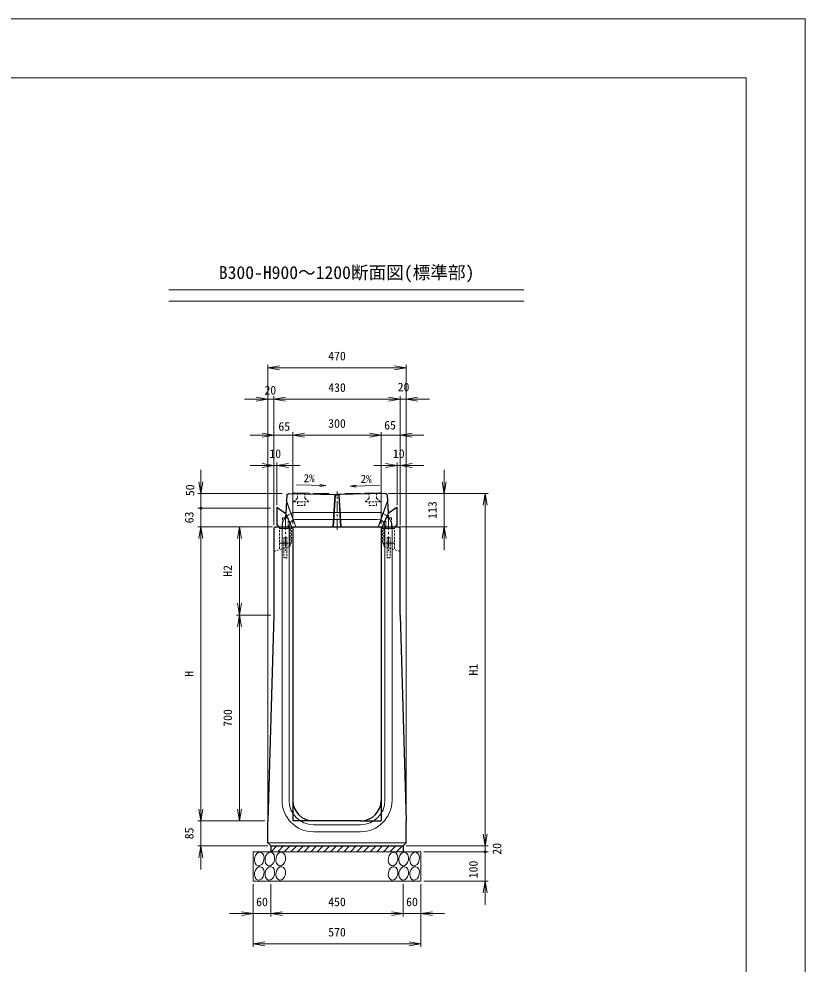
# Model space of a CAD drawing. Units: millimetres at full size, sheet at 1:20. Extents: x 0 to 8400, y 0 to 5940.
# Drawn here: x 5727 to 8400, y 2727 to 5940 of the extents above; entities that cross this region are included whole.
import ezdxf
from ezdxf.enums import TextEntityAlignment as Align

# ---------------------------------------------------------------- set-up
doc = ezdxf.new("R2010")
doc.units = ezdxf.units.MM
doc.header["$LTSCALE"] = 20
doc.linetypes.add('USER1', pattern=[0.5625, 0.375, -0.1875])
doc.linetypes.add('USER2', pattern=[3, 1.875, -0.375, 0.375, -0.375])
for name, color, linetype, lineweight in [('1', 7, 'Continuous', 9), ('ACC(細線）', 4, 'USER1', 13), ('CEN(細線）', 5, 'USER2', 13), ('CON2(細線）', 6, 'Continuous', 13), ('CON（太線）', 1, 'Continuous', 25), ('Defpoints_3', 7, 'Continuous', 25), ('DIM（細線）', 9, 'Continuous', 13), ('寸法線', 7, 'Continuous', 9), ('構造物-寸法', 7, 'Continuous', 9)]:
    doc.layers.add(name, color=color, linetype=linetype, lineweight=lineweight)
doc.styles.add('ＭＳ ゴシック', font='')
doc.styles.get('ＭＳ ゴシック').set_extended_font_data('MS Gothic')

# ---------------------------------------------------------------- blocks, each defined once
blk = doc.blocks.new('open_arrow')
at = {"color": 0, "linetype": 'Continuous', "lineweight": -2}
blk.add_lwpolyline([(7.5, 1.25), (0, 0), (7.5, -1.25)], dxfattribs=at)
blk = doc.blocks.new('filled_dot')
at = {"color": 0, "linetype": 'Continuous', "lineweight": -2, "const_width": 1.25}
blk.add_lwpolyline([(-0.625, 0, 1), (0.625, 0, 1)], format="xyb", close=True, dxfattribs=at)

msp = doc.modelspace()

# ---------------------------------------------------------------- linework, layer by layer
at = {"layer": '1'}
for p, q in [((6236.42, 5018.79), (7444.26, 5018.79)), ((6236.42, 4980.73), (7444.26, 4980.73))]:
    msp.add_line(p, q, dxfattribs=at)
at = {"layer": 'ACC(細線）'}
for p, q in [((6623.58, 4243.62), (6623.58, 4213.62)), ((6623.58, 4243.62), (6642.58, 4243.62)), ((6642.58, 4243.62), (6642.58, 4213.62)), ((6974.58, 4243.62), (6974.58, 4213.62)), ((6974.58, 4243.62), (6993.58, 4243.62)), ((6993.58, 4243.62), (6993.58, 4213.62)), ((6612.58, 4213.62), (6612.58, 4157.62)), ((6623.08, 4213.62), (6623.08, 4207.62)), ((6643.08, 4213.62), (6643.08, 4207.62)), ((6653.58, 4213.62), (6653.58, 4157.62)), ((6963.58, 4213.62), (6963.58, 4157.62)), ((6974.08, 4213.62), (6974.08, 4207.62)), ((6994.08, 4213.62), (6994.08, 4207.62)), ((7004.58, 4213.62), (7004.58, 4157.62)), ((6653.58, 4207.62), (6612.58, 4207.62)), ((6628.08, 4177.62), (6628.08, 4107.62)), ((6638.08, 4177.62), (6628.08, 4177.62)), ((6638.08, 4177.62), (6638.08, 4107.62)), ((6649.08, 4207.62), (6649.08, 4157.62)), ((6963.58, 4207.62), (7004.58, 4207.62)), ((6968.08, 4207.62), (6968.08, 4157.62)), ((6979.08, 4177.62), (6979.08, 4107.62)), ((6979.08, 4177.62), (6989.08, 4177.62)), ((6989.08, 4177.62), (6989.08, 4107.62)), ((6593.58, 4129.32), (6647.02, 4146.94)), ((6653.58, 4157.62), (6612.58, 4157.62)), ((6612.58, 4157.62), (6612.58, 4135.59)), ((6649.08, 4149.79), (6649.08, 4157.62)), ((6963.58, 4157.62), (7004.58, 4157.62)), ((6968.08, 4149.79), (6968.08, 4157.62)), ((7023.58, 4129.32), (6970.14, 4146.94)), ((7004.58, 4157.62), (7004.58, 4135.59)), ((6638.08, 4107.62), (6628.08, 4107.62)), ((6979.08, 4107.62), (6989.08, 4107.62))]:
    msp.add_line(p, q, dxfattribs=at)
for centre, start, end in [((6646.08, 4149.79), 288.24585, 0), ((6971.08, 4149.79), 180, 251.75415)]:
    msp.add_arc(centre, 3, start, end, dxfattribs=at)
at = {"layer": 'CEN(細線）'}
for p, q in [((6808.58, 4203.62), (6808.58, 4333.62)), ((6633.08, 4253.62), (6633.08, 4203.62)), ((6633.08, 4253.62), (6633.08, 4203.62)), ((6633.08, 4253.62), (6633.08, 4203.62)), ((6984.08, 4253.62), (6984.08, 4203.62)), ((6633.08, 4240.86), (6633.08, 4131.27)), ((6633.08, 4240.86), (6633.08, 4131.27)), ((6984.08, 4240.86), (6984.08, 4131.27)), ((6984.08, 4240.86), (6984.08, 4131.27))]:
    msp.add_line(p, q, dxfattribs=at)
at = {"layer": 'CON2(細線）'}
for p, q in [((6661.58, 4328.49), (6659.58, 4326.53)), ((6661.58, 4328.49), (6712.58, 4327.49)), ((6712.58, 4327.49), (6714.58, 4325.45)), ((6728.59, 4327.18), (6726.58, 4325.22)), ((6728.59, 4327.18), (6779.58, 4326.19)), ((6779.58, 4326.19), (6781.58, 4324.15)), ((6837.58, 4326.19), (6835.58, 4324.15)), ((6888.57, 4327.18), (6837.57, 4326.19)), ((6888.58, 4327.18), (6890.58, 4325.22)), ((6904.58, 4327.49), (6902.58, 4325.45)), ((6955.58, 4328.49), (6904.57, 4327.49)), ((6955.58, 4328.49), (6957.58, 4326.53)), ((6670.58, 4262.62), (6946.58, 4262.62)), ((6621.58, 4213.62), (6621.58, 3283.62)), ((6645.58, 4213.62), (6645.58, 3283.62)), ((6670.58, 4238.62), (6946.58, 4238.62)), ((6971.58, 4213.62), (6971.58, 3283.62)), ((6995.58, 4213.62), (6995.58, 3283.62)), ((6728.58, 3200.62), (6888.58, 3200.62)), ((6728.58, 3176.62), (6888.58, 3176.62)), ((6573.58, 3138.62), (7043.58, 3138.62))]:
    msp.add_line(p, q, dxfattribs=at)
for centre, radius, start, end in [((6670.58, 4213.62), 49, 90, 180.00009), ((6946.58, 4213.62), 49, 0, 90), ((6670.58, 4213.62), 25, 90, 180.00009), ((6946.58, 4213.62), 25, 0, 90), ((6728.58, 3283.62), 107, 180.00009, 270), ((6728.58, 3283.62), 83, 180.00009, 270), ((6888.58, 3283.62), 107, 270, 0), ((6888.58, 3283.62), 83, 270, 0)]:
    msp.add_arc(centre, radius, start, end, dxfattribs=at)
at = {"layer": 'CON（太線）'}
for p, q in [((6638.3, 4321.94), (6634.64, 4258.6)), ((6638.3, 4321.94), (6643.4, 4326.84)), ((6643.4, 4326.84), (6808.58, 4323.62)), ((6973.77, 4326.84), (6808.58, 4323.62)), ((6978.86, 4321.94), (6973.77, 4326.84)), ((6978.86, 4321.94), (6982.53, 4258.6)), ((6603.58, 4276.84), (6603.58, 4218.62)), ((6603.58, 4276.84), (6608.58, 4276.84)), ((6608.58, 4276.84), (6634.64, 4258.6)), ((7008.58, 4276.84), (6982.53, 4258.6)), ((7008.58, 4276.84), (7013.58, 4276.84)), ((7013.58, 4218.62), (7013.58, 4276.84)), ((6598.58, 4213.62), (6593.58, 4208.62)), ((6598.58, 4213.62), (6658.58, 4213.62)), ((6598.58, 4213.62), (6658.58, 4213.62)), ((6607.58, 4218.62), (6603.58, 4218.62)), ((6607.58, 4218.62), (6603.58, 4218.62)), ((6607.58, 4218.62), (6609.58, 4213.62)), ((6609.58, 4213.62), (7007.58, 4213.62)), ((6658.58, 4213.62), (6658.58, 3283.62)), ((6958.58, 4213.62), (7018.58, 4213.62)), ((6958.58, 4213.62), (6958.58, 3283.62)), ((6958.58, 4213.62), (7018.58, 4213.62)), ((7009.58, 4218.62), (7007.58, 4213.62)), ((7009.58, 4218.62), (7007.58, 4213.62)), ((7009.58, 4218.62), (7013.58, 4218.62)), ((7009.58, 4218.62), (7013.58, 4218.62)), ((7018.58, 4213.62), (7023.58, 4208.62)), ((6593.58, 4208.62), (6593.58, 3913.62)), ((7023.58, 3913.62), (7023.58, 4208.62)), ((6593.58, 3913.62), (6573.58, 3213.62)), ((7023.58, 3913.62), (7043.58, 3213.62)), ((6573.58, 3138.62), (6573.58, 3213.62)), ((6888.58, 3213.62), (6728.58, 3213.62)), ((7043.58, 3138.62), (7043.58, 3213.62)), ((6573.58, 3138.62), (6583.58, 3128.62)), ((6583.58, 3128.62), (7033.58, 3128.62)), ((6583.58, 3128.62), (6583.58, 3108.62)), ((7043.58, 3138.62), (7033.58, 3128.62)), ((7033.58, 3128.62), (7033.58, 3108.62))]:
    msp.add_line(p, q, dxfattribs=at)
at = {"layer": 'CON（太線）', "color": 2}
for p, q in [((6634.84, 4262.12), (6633.12, 4259.66)), ((6982.32, 4262.12), (6984.04, 4259.66))]:
    msp.add_line(p, q, dxfattribs=at)
at = {"layer": 'CON（太線）'}
for centre, start, end in [((6728.58, 3283.62), 180.00004, 270), ((6888.58, 3283.62), 270, 0)]:
    msp.add_arc(centre, 70, start, end, dxfattribs=at)
at = {"layer": 'Defpoints_3'}
for p, q in [((6658.58, 3283.62), (6658.58, 3213.62)), ((6958.58, 3283.62), (6958.58, 3213.62)), ((6728.58, 3213.62), (6658.58, 3213.62)), ((6888.58, 3213.62), (6958.58, 3213.62))]:
    msp.add_line(p, q, dxfattribs=at)
at = {"layer": 'DIM（細線）'}
for p, q in [((6770.62, 4353.88), (6670.64, 4355.78)), ((6770.62, 4353.88), (6750.56, 4350.92)), ((6750.69, 4357.59), (6770.62, 4353.88)), ((6873.45, 4355.24), (6853.51, 4351.53)), ((6853.51, 4351.53), (6953.49, 4353.44)), ((6853.51, 4351.53), (6873.57, 4348.58))]:
    msp.add_line(p, q, dxfattribs=at)
at = {"layer": '寸法線'}
for p, q in [((6593.58, 4218.62), (6593.58, 4534.73)), ((6658.58, 4223.62), (6658.58, 4534.73)), ((6658.58, 4223.62), (6658.58, 4534.73)), ((6958.58, 4223.62), (6958.58, 4534.73)), ((6958.58, 4223.62), (6958.58, 4534.73)), ((7023.58, 4218.62), (7023.58, 4534.73)), ((6738.58, 4524.73), (6513.58, 4524.73)), ((6658.58, 4524.73), (6958.58, 4524.73)), ((6878.58, 4524.73), (7103.58, 4524.73)), ((7172.8, 4406.84), (7172.8, 4133.62)), ((6643.58, 4326.84), (6643.58, 4326.84)), ((6983.77, 4326.84), (7182.8, 4326.84)), ((6582.58, 4276.84), (6335.98, 4276.84)), ((6345.98, 4276.84), (6345.98, 4133.62)), ((6588.58, 4213.62), (6335.98, 4213.62)), ((6589.58, 4213.62), (6467.03, 4213.62)), ((6477.03, 3913.62), (6477.03, 4213.62)), ((7017.58, 4213.62), (7182.8, 4213.62)), ((6583.58, 3913.62), (6467.03, 3913.62)), ((6583.58, 3913.62), (6467.03, 3913.62)), ((6477.03, 3213.62), (6477.03, 3913.62)), ((6563.58, 3213.62), (6467.03, 3213.62))]:
    msp.add_line(p, q, dxfattribs=at)
at = {"layer": '寸法線', "linetype": 'USER1', "lineweight": 13}
for p, q in [((6608.58, 4276.84), (6603.58, 4280.34)), ((6603.58, 4280.34), (6603.58, 4276.84)), ((7008.58, 4276.84), (7013.58, 4280.34)), ((7013.58, 4280.34), (7013.58, 4276.84))]:
    msp.add_line(p, q, dxfattribs=at)
at = {"layer": '構造物-寸法'}
for p, q in [((6573.58, 4534.73), (6573.58, 4764.19)), ((7043.58, 4534.73), (7043.58, 4764.19)), ((6573.58, 4754.19), (7043.58, 4754.19)), ((6493.58, 4647), (6673.58, 4647)), ((6573.58, 3223.62), (6573.58, 4657)), ((6593.58, 4218.62), (6593.58, 4657)), ((6593.58, 4218.62), (6593.58, 4657)), ((6593.58, 4647), (7023.58, 4647)), ((7123.58, 4647), (6943.58, 4647)), ((7023.58, 4218.62), (7023.58, 4657)), ((7023.58, 4218.62), (7023.58, 4657)), ((7043.58, 3223.62), (7043.58, 4657)), ((6345.98, 4406.84), (6345.98, 4196.84)), ((6683.58, 4421.86), (6513.58, 4421.86)), ((6593.58, 4218.62), (6593.58, 4431.86)), ((6603.58, 4286.84), (6603.58, 4431.86)), ((7103.58, 4421.86), (6933.58, 4421.86)), ((7013.58, 4286.84), (7013.58, 4431.86)), ((7023.58, 4218.62), (7023.58, 4431.86)), ((6622.58, 4326.84), (6335.98, 4326.84)), ((6801.08, 4320.77), (6794.58, 4213.61)), ((6803.08, 4320.65), (6796.59, 4213.62)), ((6798.08, 4323.83), (6801.08, 4320.77)), ((6801.08, 4320.77), (6816.26, 4320.77)), ((6814.26, 4320.65), (6820.58, 4213.62)), ((6819.26, 4323.83), (6816.26, 4320.77)), ((6816.26, 4320.77), (6822.58, 4213.61)), ((6983.77, 4326.84), (7322.17, 4326.84)), ((7312.17, 4326.84), (7312.17, 3128.62)), ((6582.58, 4276.84), (6335.98, 4276.84)), ((6636.99, 4299.32), (6668.04, 4213.62)), ((6637.14, 4301.85), (6669.1, 4213.62)), ((6980.03, 4301.85), (6948.06, 4213.62)), ((6980.17, 4299.32), (6949.13, 4213.62)), ((6633.12, 4259.66), (6653.6, 4213.62)), ((6634.64, 4258.69), (6654.7, 4213.62)), ((6982.52, 4258.69), (6962.65, 4214.03)), ((6984.04, 4259.66), (6963.56, 4213.62)), ((6588.58, 4213.62), (6335.98, 4213.62)), ((6345.98, 4213.62), (6345.98, 3213.62)), ((6345.98, 3293.62), (6345.98, 3048.62)), ((6563.58, 3213.62), (6335.98, 3213.62)), ((6563.58, 3213.62), (6335.98, 3213.62)), ((7312.17, 3208.62), (7312.17, 3028.62)), ((6573.58, 3128.62), (6335.98, 3128.62)), ((6584.49, 3108.62), (6604.49, 3128.62)), ((6606.94, 3108.62), (6626.94, 3128.62)), ((6629.39, 3108.62), (6649.39, 3128.62)), ((6651.84, 3108.62), (6671.84, 3128.62)), ((6674.29, 3108.62), (6694.29, 3128.62)), ((6696.74, 3108.62), (6716.74, 3128.62)), ((6719.19, 3108.62), (6739.19, 3128.62)), ((6741.64, 3108.62), (6761.64, 3128.62)), ((6764.09, 3108.62), (6784.09, 3128.62)), ((6786.54, 3108.62), (6806.54, 3128.62)), ((6809, 3108.62), (6829, 3128.62)), ((6831.45, 3108.62), (6851.45, 3128.62)), ((6853.9, 3108.62), (6873.9, 3128.62)), ((6876.35, 3108.62), (6896.35, 3128.62)), ((6898.8, 3108.62), (6914.99, 3124.81)), ((6914.99, 3124.81), (6918.8, 3128.62)), ((6921.25, 3108.62), (6941.25, 3128.62)), ((6943.7, 3108.62), (6963.7, 3128.62)), ((6966.15, 3108.62), (6986.15, 3128.62)), ((6988.6, 3108.62), (7008.6, 3128.62)), ((7011.05, 3108.62), (7031.05, 3128.62)), ((7043.58, 3128.62), (7322.17, 3128.62)), ((7043.58, 3128.62), (7322.17, 3128.62)), ((6583.58, 3108.62), (6523.58, 3108.62)), ((6523.58, 3108.62), (6523.58, 3008.62)), ((7033.58, 3108.62), (6583.58, 3108.62)), ((7033.5, 3108.62), (7033.58, 3108.7)), ((7093.58, 3108.62), (7033.58, 3108.62)), ((7093.58, 3008.62), (7093.58, 3108.62)), ((7103.58, 3108.62), (7322.17, 3108.62)), ((7103.58, 3108.62), (7322.17, 3108.62)), ((7312.17, 3108.62), (7312.17, 2928.62)), ((6523.58, 3008.62), (6583.58, 3008.62)), ((6523.58, 2998.62), (6523.58, 2888.46)), ((6523.58, 2998.62), (6523.58, 2785.62)), ((7033.58, 3008.62), (6583.58, 3008.62)), ((6583.58, 2998.62), (6583.58, 2888.46)), ((6583.58, 2998.62), (6583.58, 2888.46)), ((7033.58, 3008.62), (7093.58, 3008.62)), ((7033.58, 2998.62), (7033.58, 2888.46)), ((7033.58, 2998.62), (7033.58, 2888.46)), ((7093.58, 2998.62), (7093.58, 2888.46)), ((7093.58, 2998.62), (7093.58, 2785.62)), ((7103.58, 3008.62), (7322.17, 3008.62)), ((6443.58, 2898.46), (6663.58, 2898.46)), ((6583.58, 2898.46), (7033.58, 2898.46)), ((6953.58, 2898.46), (7173.58, 2898.46)), ((6523.58, 2795.62), (7093.58, 2795.62))]:
    msp.add_line(p, q, dxfattribs=at)
at = {"layer": '構造物-寸法', "linetype": 'USER1', "lineweight": 13}
for p, q in [((6674.59, 4310.49), (6662.09, 4299.49)), ((6674.59, 4327.99), (6699.59, 4327.99)), ((6674.59, 4327.99), (6674.59, 4310.49)), ((6699.59, 4327.99), (6699.59, 4310.49)), ((6699.59, 4310.49), (6712.09, 4299.49)), ((6917.58, 4310.49), (6905.08, 4299.49)), ((6917.58, 4327.99), (6942.58, 4327.99)), ((6917.58, 4327.99), (6917.58, 4310.49)), ((6942.58, 4327.99), (6942.58, 4310.49)), ((6942.58, 4310.49), (6955.08, 4299.49)), ((6662.09, 4299.49), (6662.09, 4298.49)), ((6662.09, 4298.49), (6712.09, 4298.49)), ((6674.59, 4298.49), (6674.59, 4285.49)), ((6674.59, 4285.49), (6699.59, 4285.49)), ((6699.59, 4285.49), (6699.59, 4298.49)), ((6712.09, 4299.49), (6712.09, 4298.49)), ((6905.08, 4299.49), (6905.08, 4298.49)), ((6905.08, 4298.49), (6955.08, 4298.49)), ((6917.58, 4298.49), (6917.58, 4285.49)), ((6917.58, 4285.49), (6942.58, 4285.49)), ((6942.58, 4285.49), (6942.58, 4298.49)), ((6955.08, 4299.49), (6955.08, 4298.49))]:
    msp.add_line(p, q, dxfattribs=at)
at = {"layer": '構造物-寸法', "color": 5}
for p, q in [((6637.14, 4301.85), (6669.1, 4213.62)), ((6980.03, 4301.85), (6948.06, 4213.62)), ((6963.56, 4213.62), (6984.04, 4259.66))]:
    msp.add_line(p, q, dxfattribs=at)
at = {"layer": '構造物-寸法', "color": 2}
msp.add_lwpolyline([(0, 5940), (0, 0), (8400, 0), (8400, 5940)], close=True, dxfattribs=at)
at = {"layer": '構造物-寸法'}
msp.add_lwpolyline([(200, 5740), (200, 200), (8200, 200), (8200, 5740)], close=True, dxfattribs=at)
for centre in [(6544.17, 3084.2), (6580.17, 3084.2), (6617.17, 3084.2), (6999.17, 3084.2), (7035.17, 3084.2), (7072.17, 3084.2), (6544.17, 3035.2), (6580.17, 3035.2), (6617.17, 3035.2), (6999.17, 3035.2), (7035.17, 3035.2), (7072.17, 3035.2)]:
    msp.add_ellipse(centre, major_axis=(-4.13, -22.89), ratio=0.698644, dxfattribs=at)

# ---------------------------------------------------------------- block references
at = {"layer": '寸法線'}
for name, p, xscale, yscale, rotation in [('open_arrow', (6593.58, 4524.73), 5.33, 5.33, 180), ('open_arrow', (6958.58, 4524.73), 5.33, 5.33, 180), ('open_arrow', (6958.58, 4524.73), 5.33, 5.33, 180), ('open_arrow', (7172.8, 4326.84), 5.33, 5.33, 90), ('filled_dot', (6345.98, 4276.84), 4, 4, 270), ('open_arrow', (6345.98, 4213.62), 5.33, 5.33, 270), ('open_arrow', (6477.03, 4213.62), 5.33, 5.33, 270), ('open_arrow', (7172.8, 4213.62), 5.33, 5.33, 270), ('open_arrow', (6477.03, 3913.62), 5.33, 5.33, 90), ('open_arrow', (6477.03, 3913.62), 5.33, 5.33, 270), ('open_arrow', (6477.03, 3213.62), 5.33, 5.33, 90)]:
    msp.add_blockref(name, p, dxfattribs=dict(at, xscale=xscale, yscale=yscale, rotation=rotation))
at = {"layer": '寸法線', "xscale": 5.33, "yscale": 5.33}
for p in [(6658.58, 4524.73), (6658.58, 4524.73), (7023.58, 4524.73)]:
    msp.add_blockref('open_arrow', p, dxfattribs=at)
at = {"layer": '構造物-寸法', "xscale": 5.33, "yscale": 5.33}
for p in [(6573.58, 4754.19), (6593.58, 4647), (6593.58, 4647), (7043.58, 4647), (6603.58, 4421.86), (7023.58, 4421.86), (6583.58, 2898.46), (6583.58, 2898.46), (7093.58, 2898.46), (6523.58, 2795.62)]:
    msp.add_blockref('open_arrow', p, dxfattribs=at)
at = {"layer": '構造物-寸法'}
for name, p, xscale, yscale, rotation in [('open_arrow', (7043.58, 4754.19), 5.33, 5.33, 180), ('open_arrow', (6573.58, 4647), 5.33, 5.33, 180), ('open_arrow', (7023.58, 4647), 5.33, 5.33, 180), ('open_arrow', (7023.58, 4647), 5.33, 5.33, 180), ('open_arrow', (6593.58, 4421.86), 5.33, 5.33, 180), ('open_arrow', (7013.58, 4421.86), 5.33, 5.33, 180), ('open_arrow', (6345.98, 4326.84), 5.33, 5.33, 90), ('open_arrow', (7312.17, 4326.84), 5.33, 5.33, 270), ('filled_dot', (6345.98, 4276.84), 4, 4, 270), ('open_arrow', (6345.98, 4213.62), 5.33, 5.33, 270), ('open_arrow', (6345.98, 3213.62), 5.33, 5.33, 90), ('open_arrow', (6345.98, 3213.62), 5.33, 5.33, 90), ('open_arrow', (7312.17, 3128.62), 5.33, 5.33, 90), ('open_arrow', (7312.17, 3128.62), 5.33, 5.33, 90), ('open_arrow', (6345.98, 3128.62), 5.33, 5.33, 270), ('filled_dot', (7312.17, 3108.62), 4, 4, 270), ('filled_dot', (7312.17, 3108.62), 4, 4, 270), ('open_arrow', (7312.17, 3008.62), 5.33, 5.33, 270), ('open_arrow', (6523.58, 2898.46), 5.33, 5.33, 180), ('open_arrow', (7033.58, 2898.46), 5.33, 5.33, 180), ('open_arrow', (7033.58, 2898.46), 5.33, 5.33, 180), ('open_arrow', (7093.58, 2795.62), 5.33, 5.33, 180)]:
    msp.add_blockref(name, p, dxfattribs=dict(at, xscale=xscale, yscale=yscale, rotation=rotation))

# ---------------------------------------------------------------- texts
at = {"layer": '寸法線', "style": 'ＭＳ ゴシック'}
msp.add_text('B300-H900～1200断面図(標準部)', height=43.99, dxfattribs=at).set_placement((6406.78, 5042.6), align=Align.BOTTOM_LEFT)
for s, p in [('65', (6629.21, 4554.59)), ('300', (6808.58, 4564.73)), ('65', (6988.94, 4558.88))]:
    msp.add_text(s, height=29.33, dxfattribs=at).set_placement(p, align=Align.MIDDLE_CENTER)
for p in [(6713.75, 4356.84), (6907.61, 4354.49)]:
    msp.add_text('2%', height=27.49, dxfattribs=at).set_placement(p, align=Align.BOTTOM_CENTER)
for s, p in [('113', (7132.8, 4270.23)), ('63', (6305.98, 4245.23)), ('H2', (6437.03, 4063.62)), ('700', (6437.03, 3563.62))]:
    msp.add_text(s, height=29.33, rotation=90, dxfattribs=at).set_placement(p, align=Align.MIDDLE_CENTER)
at = {"layer": '構造物-寸法', "style": 'ＭＳ ゴシック'}
for s, p in [('470', (6808.58, 4794.19)), ('20', (6581.88, 4677.77)), ('430', (6808.58, 4687)), ('20', (7034.8, 4688.55)), ('10', (6598.58, 4461.86)), ('10', (7018.58, 4461.86)), ('60', (6553.58, 2938.46)), ('450', (6808.58, 2938.46)), ('60', (7063.58, 2938.46)), ('570', (6808.58, 2835.62))]:
    msp.add_text(s, height=29.33, dxfattribs=at).set_placement(p, align=Align.MIDDLE_CENTER)
for s, p in [('50', (6308.86, 4337.67)), ('H1', (7272.17, 3727.73)), ('H', (6305.98, 3713.62)), ('85', (6305.98, 3171.12)), ('20', (7352.17, 3118.62)), ('100', (7272.17, 3048.62))]:
    msp.add_text(s, height=29.33, rotation=90, dxfattribs=at).set_placement(p, align=Align.MIDDLE_CENTER)

doc.saveas('drawing.dxf')
